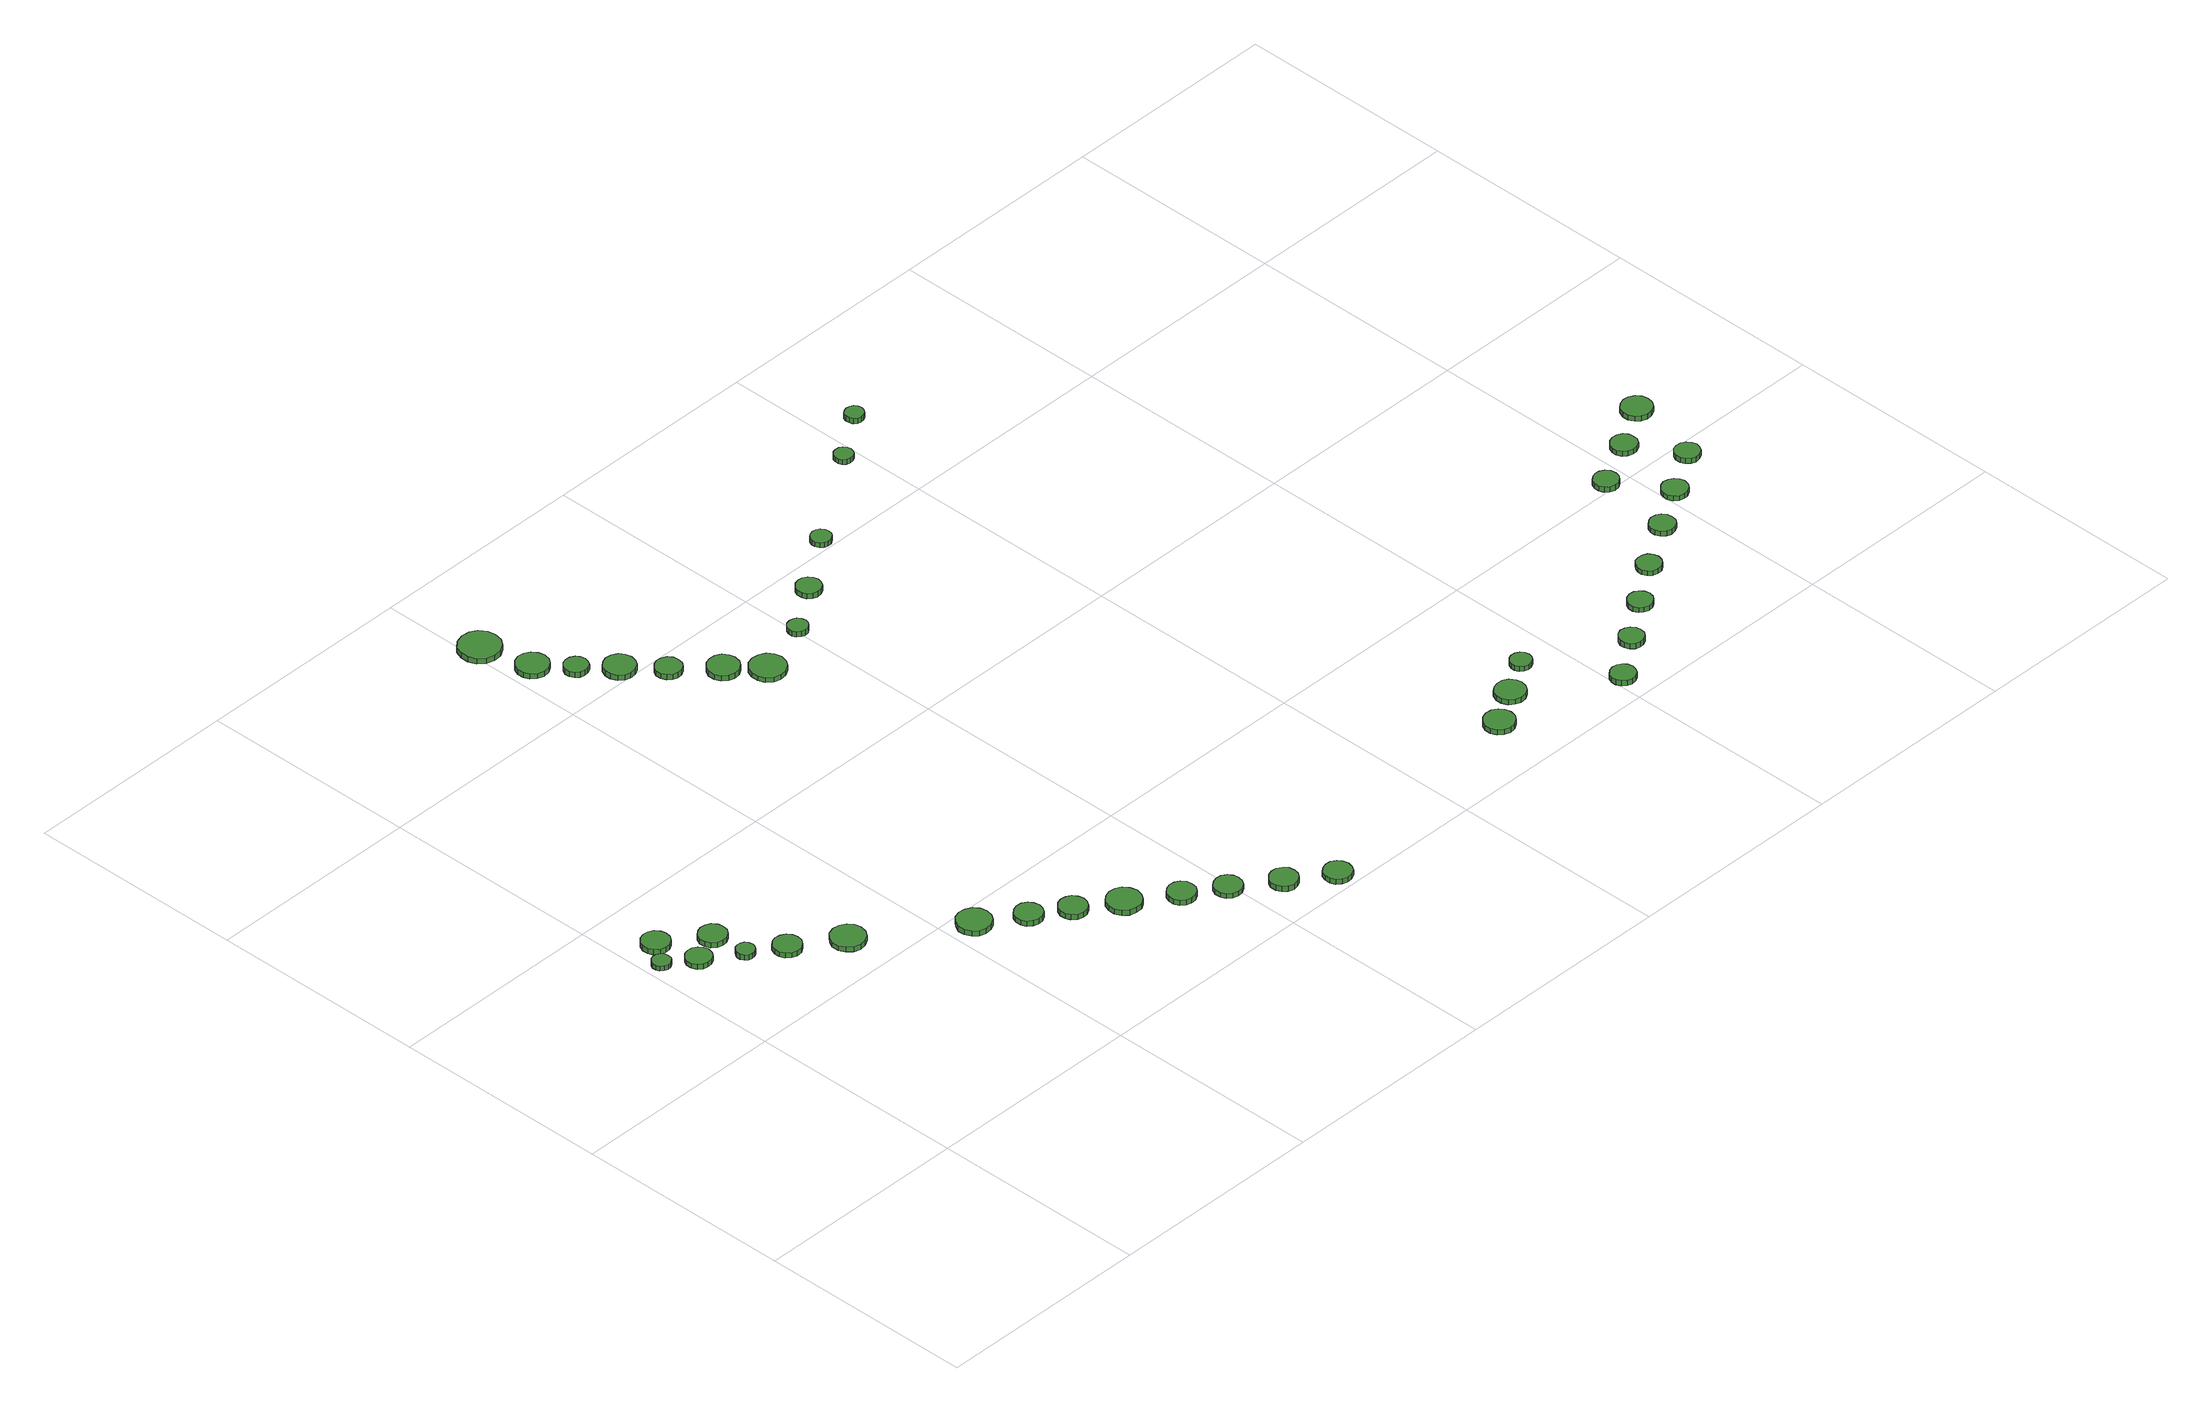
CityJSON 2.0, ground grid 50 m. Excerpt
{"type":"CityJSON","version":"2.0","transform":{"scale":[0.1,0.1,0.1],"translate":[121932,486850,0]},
"CityObjects":{
"tree1":{"type":"SolitaryVegetationObject","attributes":{"function":"something"},"geometry":[{"type":"MultiSurface","lod":"1","boundaries":[[[0,1,2,3,4,5,6,7,8,9,10,11,12,13,14]],[[15,16,17,18,19,20,21,22,23,24,25,26,27,28,29]],[[0,29,28,1]],[[1,28,27,2]],[[2,27,26,3]],[[3,26,25,4]],[[4,25,24,5]],[[5,24,23,6]],[[6,23,22,7]],[[7,22,21,8]],[[8,21,20,9]],[[9,20,19,10]],[[10,19,18,11]],[[11,18,17,12]],[[12,17,16,13]],[[13,16,15,14]],[[14,15,29,0]]]}]},
"tree2":{"type":"SolitaryVegetationObject","attributes":{"function":"something"},"geometry":[{"type":"MultiSurface","lod":"1","boundaries":[[[30,31,32,33,34,35,36,37,38,39,40,41,42,43,44]],[[45,46,47,48,49,50,51,52,53,54,55,56,57,58,59]],[[30,59,58,31]],[[31,58,57,32]],[[32,57,56,33]],[[33,56,55,34]],[[34,55,54,35]],[[35,54,53,36]],[[36,53,52,37]],[[37,52,51,38]],[[38,51,50,39]],[[39,50,49,40]],[[40,49,48,41]],[[41,48,47,42]],[[42,47,46,43]],[[43,46,45,44]],[[44,45,59,30]]]}]},
"tree3":{"type":"SolitaryVegetationObject","attributes":{"function":"something"},"geometry":[{"type":"MultiSurface","lod":"1","boundaries":[[[60,61,62,63,64,65,66,67,68,69,70,71,72,73,74]],[[75,76,77,78,79,80,81,82,83,84,85,86,87,88,89]],[[60,89,88,61]],[[61,88,87,62]],[[62,87,86,63]],[[63,86,85,64]],[[64,85,84,65]],[[65,84,83,66]],[[66,83,82,67]],[[67,82,81,68]],[[68,81,80,69]],[[69,80,79,70]],[[70,79,78,71]],[[71,78,77,72]],[[72,77,76,73]],[[73,76,75,74]],[[74,75,89,60]]]}]},
"tree4":{"type":"SolitaryVegetationObject","attributes":{"function":"something"},"geometry":[{"type":"MultiSurface","lod":"1","boundaries":[[[90,91,92,93,94,95,96,97,98,99,100,101,102,103,104]],[[105,106,107,108,109,110,111,112,113,114,115,116,117,118,119]],[[90,119,118,91]],[[91,118,117,92]],[[92,117,116,93]],[[93,116,115,94]],[[94,115,114,95]],[[95,114,113,96]],[[96,113,112,97]],[[97,112,111,98]],[[98,111,110,99]],[[99,110,109,100]],[[100,109,108,101]],[[101,108,107,102]],[[102,107,106,103]],[[103,106,105,104]],[[104,105,119,90]]]}]},
"tree5":{"type":"SolitaryVegetationObject","attributes":{"function":"something"},"geometry":[{"type":"MultiSurface","lod":"1","boundaries":[[[120,121,122,123,124,125,126,127,128,129,130,131,132,133,134]],[[135,136,137,138,139,140,141,142,143,144,145,146,147,148,149]],[[120,149,148,121]],[[121,148,147,122]],[[122,147,146,123]],[[123,146,145,124]],[[124,145,144,125]],[[125,144,143,126]],[[126,143,142,127]],[[127,142,141,128]],[[128,141,140,129]],[[129,140,139,130]],[[130,139,138,131]],[[131,138,137,132]],[[132,137,136,133]],[[133,136,135,134]],[[134,135,149,120]]]}]},
"tree6":{"type":"SolitaryVegetationObject","attributes":{"function":"something"},"geometry":[{"type":"MultiSurface","lod":"1","boundaries":[[[150,151,152,153,154,155,156,157,158,159,160,161,162,163,164]],[[165,166,167,168,169,170,171,172,173,174,175,176,177,178,179]],[[150,179,178,151]],[[151,178,177,152]],[[152,177,176,153]],[[153,176,175,154]],[[154,175,174,155]],[[155,174,173,156]],[[156,173,172,157]],[[157,172,171,158]],[[158,171,170,159]],[[159,170,169,160]],[[160,169,168,161]],[[161,168,167,162]],[[162,167,166,163]],[[163,166,165,164]],[[164,165,179,150]]]}]},
"tree7":{"type":"SolitaryVegetationObject","attributes":{"function":"something"},"geometry":[{"type":"MultiSurface","lod":"1","boundaries":[[[180,181,182,183,184,185,186,187,188,189,190,191,192,193,194]],[[195,196,197,198,199,200,201,202,203,204,205,206,207,208,209]],[[180,209,208,181]],[[181,208,207,182]],[[182,207,206,183]],[[183,206,205,184]],[[184,205,204,185]],[[185,204,203,186]],[[186,203,202,187]],[[187,202,201,188]],[[188,201,200,189]],[[189,200,199,190]],[[190,199,198,191]],[[191,198,197,192]],[[192,197,196,193]],[[193,196,195,194]],[[194,195,209,180]]]}]},
"tree8":{"type":"SolitaryVegetationObject","attributes":{"function":"something"},"geometry":[{"type":"MultiSurface","lod":"1","boundaries":[[[210,211,212,213,214,215,216,217,218,219,220,221,222,223,224]],[[225,226,227,228,229,230,231,232,233,234,235,236,237,238,239]],[[210,239,238,211]],[[211,238,237,212]],[[212,237,236,213]],[[213,236,235,214]],[[214,235,234,215]],[[215,234,233,216]],[[216,233,232,217]],[[217,232,231,218]],[[218,231,230,219]],[[219,230,229,220]],[[220,229,228,221]],[[221,228,227,222]],[[222,227,226,223]],[[223,226,225,224]],[[224,225,239,210]]]}]},
"tree9":{"type":"SolitaryVegetationObject","attributes":{"function":"something"},"geometry":[{"type":"MultiSurface","lod":"1","boundaries":[[[240,241,242,243,244,245,246,247,248,249,250,251,252,253,254]],[[255,256,257,258,259,260,261,262,263,264,265,266,267,268,269]],[[240,269,268,241]],[[241,268,267,242]],[[242,267,266,243]],[[243,266,265,244]],[[244,265,264,245]],[[245,264,263,246]],[[246,263,262,247]],[[247,262,261,248]],[[248,261,260,249]],[[249,260,259,250]],[[250,259,258,251]],[[251,258,257,252]],[[252,257,256,253]],[[253,256,255,254]],[[254,255,269,240]]]}]},
"tree10":{"type":"SolitaryVegetationObject","attributes":{"function":"something"},"geometry":[{"type":"MultiSurface","lod":"1","boundaries":[[[270,271,272,273,274,275,276,277,278,279,280,281,282,283,284]],[[285,286,287,288,289,290,291,292,293,294,295,296,297,298,299]],[[270,299,298,271]],[[271,298,297,272]],[[272,297,296,273]],[[273,296,295,274]],[[274,295,294,275]],[[275,294,293,276]],[[276,293,292,277]],[[277,292,291,278]],[[278,291,290,279]],[[279,290,289,280]],[[280,289,288,281]],[[281,288,287,282]],[[282,287,286,283]],[[283,286,285,284]],[[284,285,299,270]]]}]},
"tree11":{"type":"SolitaryVegetationObject","attributes":{"function":"something"},"geometry":[{"type":"MultiSurface","lod":"1","boundaries":[[[300,301,302,303,304,305,306,307,308,309,310,311,312,313,314]],[[315,316,317,318,319,320,321,322,323,324,325,326,327,328,329]],[[300,329,328,301]],[[301,328,327,302]],[[302,327,326,303]],[[303,326,325,304]],[[304,325,324,305]],[[305,324,323,306]],[[306,323,322,307]],[[307,322,321,308]],[[308,321,320,309]],[[309,320,319,310]],[[310,319,318,311]],[[311,318,317,312]],[[312,317,316,313]],[[313,316,315,314]],[[314,315,329,300]]]}]},
"tree12":{"type":"SolitaryVegetationObject","attributes":{"function":"something"},"geometry":[{"type":"MultiSurface","lod":"1","boundaries":[[[330,331,332,333,334,335,336,337,338,339,340,341,342,343,344]],[[345,346,347,348,349,350,351,352,353,354,355,356,357,358,359]],[[330,359,358,331]],[[331,358,357,332]],[[332,357,356,333]],[[333,356,355,334]],[[334,355,354,335]],[[335,354,353,336]],[[336,353,352,337]],[[337,352,351,338]],[[338,351,350,339]],[[339,350,349,340]],[[340,349,348,341]],[[341,348,347,342]],[[342,347,346,343]],[[343,346,345,344]],[[344,345,359,330]]]}]},
"tree13":{"type":"SolitaryVegetationObject","attributes":{"function":"something"},"geometry":[{"type":"MultiSurface","lod":"1","boundaries":[[[360,361,362,363,364,365,366,367,368,369,370,371,372,373,374]],[[375,376,377,378,379,380,381,382,383,384,385,386,387,388,389]],[[360,389,388,361]],[[361,388,387,362]],[[362,387,386,363]],[[363,386,385,364]],[[364,385,384,365]],[[365,384,383,366]],[[366,383,382,367]],[[367,382,381,368]],[[368,381,380,369]],[[369,380,379,370]],[[370,379,378,371]],[[371,378,377,372]],[[372,377,376,373]],[[373,376,375,374]],[[374,375,389,360]]]}]},
"tree14":{"type":"SolitaryVegetationObject","attributes":{"function":"something"},"geometry":[{"type":"MultiSurface","lod":"1","boundaries":[[[390,391,392,393,394,395,396,397,398,399,400,401,402,403,404]],[[405,406,407,408,409,410,411,412,413,414,415,416,417,418,419]],[[390,419,418,391]],[[391,418,417,392]],[[392,417,416,393]],[[393,416,415,394]],[[394,415,414,395]],[[395,414,413,396]],[[396,413,412,397]],[[397,412,411,398]],[[398,411,410,399]],[[399,410,409,400]],[[400,409,408,401]],[[401,408,407,402]],[[402,407,406,403]],[[403,406,405,404]],[[404,405,419,390]]]}]},
"tree15":{"type":"SolitaryVegetationObject","attributes":{"function":"something"},"geometry":[{"type":"MultiSurface","lod":"1","boundaries":[[[420,421,422,423,424,425,426,427,428,429,430,431,432,433,434]],[[435,436,437,438,439,440,441,442,443,444,445,446,447,448,449]],[[420,449,448,421]],[[421,448,447,422]],[[422,447,446,423]],[[423,446,445,424]],[[424,445,444,425]],[[425,444,443,426]],[[426,443,442,427]],[[427,442,441,428]],[[428,441,440,429]],[[429,440,439,430]],[[430,439,438,431]],[[431,438,437,432]],[[432,437,436,433]],[[433,436,435,434]],[[434,435,449,420]]]}]},
"tree16":{"type":"SolitaryVegetationObject","attributes":{"function":"something"},"geometry":[{"type":"MultiSurface","lod":"1","boundaries":[[[450,451,452,453,454,455,456,457,458,459,460,461,462,463,464]],[[465,466,467,468,469,470,471,472,473,474,475,476,477,478,479]],[[450,479,478,451]],[[451,478,477,452]],[[452,477,476,453]],[[453,476,475,454]],[[454,475,474,455]],[[455,474,473,456]],[[456,473,472,457]],[[457,472,471,458]],[[458,471,470,459]],[[459,470,469,460]],[[460,469,468,461]],[[461,468,467,462]],[[462,467,466,463]],[[463,466,465,464]],[[464,465,479,450]]]}]},
"tree17":{"type":"SolitaryVegetationObject","attributes":{"function":"something"},"geometry":[{"type":"MultiSurface","lod":"1","boundaries":[[[480,481,482,483,484,485,486,487,488,489,490,491,492,493,494]],[[495,496,497,498,499,500,501,502,503,504,505,506,507,508,509]],[[480,509,508,481]],[[481,508,507,482]],[[482,507,506,483]],[[483,506,505,484]],[[484,505,504,485]],[[485,504,503,486]],[[486,503,502,487]],[[487,502,501,488]],[[488,501,500,489]],[[489,500,499,490]],[[490,499,498,491]],[[491,498,497,492]],[[492,497,496,493]],[[493,496,495,494]],[[494,495,509,480]]]}]},
"tree18":{"type":"SolitaryVegetationObject","attributes":{"function":"something"},"geometry":[{"type":"MultiSurface","lod":"1","boundaries":[[[510,511,512,513,514,515,516,517,518,519,520,521,522,523,524]],[[525,526,527,528,529,530,531,532,533,534,535,536,537,538,539]],[[510,539,538,511]],[[511,538,537,512]],[[512,537,536,513]],[[513,536,535,514]],[[514,535,534,515]],[[515,534,533,516]],[[516,533,532,517]],[[517,532,531,518]],[[518,531,530,519]],[[519,530,529,520]],[[520,529,528,521]],[[521,528,527,522]],[[522,527,526,523]],[[523,526,525,524]],[[524,525,539,510]]]}]},
"tree19":{"type":"SolitaryVegetationObject","attributes":{"function":"something"},"geometry":[{"type":"MultiSurface","lod":"1","boundaries":[[[540,541,542,543,544,545,546,547,548,549,550,551,552,553,554]],[[555,556,557,558,559,560,561,562,563,564,565,566,567,568,569]],[[540,569,568,541]],[[541,568,567,542]],[[542,567,566,543]],[[543,566,565,544]],[[544,565,564,545]],[[545,564,563,546]],[[546,563,562,547]],[[547,562,561,548]],[[548,561,560,549]],[[549,560,559,550]],[[550,559,558,551]],[[551,558,557,552]],[[552,557,556,553]],[[553,556,555,554]],[[554,555,569,540]]]}]},
"tree20":{"type":"SolitaryVegetationObject","attributes":{"function":"something"},"geometry":[{"type":"MultiSurface","lod":"1","boundaries":[[[570,571,572,573,574,575,576,577,578,579,580,581,582,583,584]],[[585,586,587,588,589,590,591,592,593,594,595,596,597,598,599]],[[570,599,598,571]],[[571,598,597,572]],[[572,597,596,573]],[[573,596,595,574]],[[574,595,594,575]],[[575,594,593,576]],[[576,593,592,577]],[[577,592,591,578]],[[578,591,590,579]],[[579,590,589,580]],[[580,589,588,581]],[[581,588,587,582]],[[582,587,586,583]],[[583,586,585,584]],[[584,585,599,570]]]}]},
"tree21":{"type":"SolitaryVegetationObject","attributes":{"function":"something"},"geometry":[{"type":"MultiSurface","lod":"1","boundaries":[[[600,601,602,603,604,605,606,607,608,609,610,611,612,613,614]],[[615,616,617,618,619,620,621,622,623,624,625,626,627,628,629]],[[600,629,628,601]],[[601,628,627,602]],[[602,627,626,603]],[[603,626,625,604]],[[604,625,624,605]],[[605,624,623,606]],[[606,623,622,607]],[[607,622,621,608]],[[608,621,620,609]],[[609,620,619,610]],[[610,619,618,611]],[[611,618,617,612]],[[612,617,616,613]],[[613,616,615,614]],[[614,615,629,600]]]}]},
"tree22":{"type":"SolitaryVegetationObject","attributes":{"function":"something"},"geometry":[{"type":"MultiSurface","lod":"1","boundaries":[[[630,631,632,633,634,635,636,637,638,639,640,641,642,643,644]],[[645,646,647,648,649,650,651,652,653,654,655,656,657,658,659]],[[630,659,658,631]],[[631,658,657,632]],[[632,657,656,633]],[[633,656,655,634]],[[634,655,654,635]],[[635,654,653,636]],[[636,653,652,637]],[[637,652,651,638]],[[638,651,650,639]],[[639,650,649,640]],[[640,649,648,641]],[[641,648,647,642]],[[642,647,646,643]],[[643,646,645,644]],[[644,645,659,630]]]}]},
"tree23":{"type":"SolitaryVegetationObject","attributes":{"function":"something"},"geometry":[{"type":"MultiSurface","lod":"1","boundaries":[[[660,661,662,663,664,665,666,667,668,669,670,671,672,673,674]],[[675,676,677,678,679,680,681,682,683,684,685,686,687,688,689]],[[660,689,688,661]],[[661,688,687,662]],[[662,687,686,663]],[[663,686,685,664]],[[664,685,684,665]],[[665,684,683,666]],[[666,683,682,667]],[[667,682,681,668]],[[668,681,680,669]],[[669,680,679,670]],[[670,679,678,671]],[[671,678,677,672]],[[672,677,676,673]],[[673,676,675,674]],[[674,675,689,660]]]}]},
"tree24":{"type":"SolitaryVegetationObject","attributes":{"function":"something"},"geometry":[{"type":"MultiSurface","lod":"1","boundaries":[[[690,691,692,693,694,695,696,697,698,699,700,701,702,703,704]],[[705,706,707,708,709,710,711,712,713,714,715,716,717,718,719]],[[690,719,718,691]],[[691,718,717,692]],[[692,717,716,693]],[[693,716,715,694]],[[694,715,714,695]],[[695,714,713,696]],[[696,713,712,697]],[[697,712,711,698]],[[698,711,710,699]],[[699,710,709,700]],[[700,709,708,701]],[[701,708,707,702]],[[702,707,706,703]],[[703,706,705,704]],[[704,705,719,690]]]}]},
"tree25":{"type":"SolitaryVegetationObject","attributes":{"function":"something"},"geometry":[{"type":"MultiSurface","lod":"1","boundaries":[[[720,721,722,723,724,725,726,727,728,729,730,731,732,733,734]],[[735,736,737,738,739,740,741,742,743,744,745,746,747,748,749]],[[720,749,748,721]],[[721,748,747,722]],[[722,747,746,723]],[[723,746,745,724]],[[724,745,744,725]],[[725,744,743,726]],[[726,743,742,727]],[[727,742,741,728]],[[728,741,740,729]],[[729,740,739,730]],[[730,739,738,731]],[[731,738,737,732]],[[732,737,736,733]],[[733,736,735,734]],[[734,735,749,720]]]}]},
"tree26":{"type":"SolitaryVegetationObject","attributes":{"function":"something"},"geometry":[{"type":"MultiSurface","lod":"1","boundaries":[[[750,751,752,753,754,755,756,757,758,759,760,761,762,763,764]],[[765,766,767,768,769,770,771,772,773,774,775,776,777,778,779]],[[750,779,778,751]],[[751,778,777,752]],[[752,777,776,753]],[[753,776,775,754]],[[754,775,774,755]],[[755,774,773,756]],[[756,773,772,757]],[[757,772,771,758]],[[758,771,770,759]],[[759,770,769,760]],[[760,769,768,761]],[[761,768,767,762]],[[762,767,766,763]],[[763,766,765,764]],[[764,765,779,750]]]}]},
"tree27":{"type":"SolitaryVegetationObject","attributes":{"function":"something"},"geometry":[{"type":"MultiSurface","lod":"1","boundaries":[[[780,781,782,783,784,785,786,787,788,789,790,791,792,793,794]],[[795,796,797,798,799,800,801,802,803,804,805,806,807,808,809]],[[780,809,808,781]],[[781,808,807,782]],[[782,807,806,783]],[[783,806,805,784]],[[784,805,804,785]],[[785,804,803,786]],[[786,803,802,787]],[[787,802,801,788]],[[788,801,800,789]],[[789,800,799,790]],[[790,799,798,791]],[[791,798,797,792]],[[792,797,796,793]],[[793,796,795,794]],[[794,795,809,780]]]}]},
"tree28":{"type":"SolitaryVegetationObject","attributes":{"function":"something"},"geometry":[{"type":"MultiSurface","lod":"1","boundaries":[[[810,811,812,813,814,815,816,817,818,819,820,821,822,823,824]],[[825,826,827,828,829,830,831,832,833,834,835,836,837,838,839]],[[810,839,838,811]],[[811,838,837,812]],[[812,837,836,813]],[[813,836,835,814]],[[814,835,834,815]],[[815,834,833,816]],[[816,833,832,817]],[[817,832,831,818]],[[818,831,830,819]],[[819,830,829,820]],[[820,829,828,821]],[[821,828,827,822]],[[822,827,826,823]],[[823,826,825,824]],[[824,825,839,810]]]}]},
"tree29":{"type":"SolitaryVegetationObject","attributes":{"function":"something"},"geometry":[{"type":"MultiSurface","lod":"1","boundaries":[[[840,841,842,843,844,845,846,847,848,849,850,851,852,853,854]],[[855,856,857,858,859,860,861,862,863,864,865,866,867,868,869]],[[840,869,868,841]],[[841,868,867,842]],[[842,867,866,843]],[[843,866,865,844]],[[844,865,864,845]],[[845,864,863,846]],[[846,863,862,847]],[[847,862,861,848]],[[848,861,860,849]],[[849,860,859,850]],[[850,859,858,851]],[[851,858,857,852]],[[852,857,856,853]],[[853,856,855,854]],[[854,855,869,840]]]}]},
"tree30":{"type":"SolitaryVegetationObject","attributes":{"function":"something"},"geometry":[{"type":"MultiSurface","lod":"1","boundaries":[[[870,871,872,873,874,875,876,877,878,879,880,881,882,883,884]],[[885,886,887,888,889,890,891,892,893,894,895,896,897,898,899]],[[870,899,898,871]],[[871,898,897,872]],[[872,897,896,873]],[[873,896,895,874]],[[874,895,894,875]],[[875,894,893,876]],[[876,893,892,877]],[[877,892,891,878]],[[878,891,890,879]],[[879,890,889,880]],[[880,889,888,881]],[[881,888,887,882]],[[882,887,886,883]],[[883,886,885,884]],[[884,885,899,870]]]}]},
"tree31":{"type":"SolitaryVegetationObject","attributes":{"function":"something"},"geometry":[{"type":"MultiSurface","lod":"1","boundaries":[[[900,901,902,903,904,905,906,907,908,909,910,911,912,913,914]],[[915,916,917,918,919,920,921,922,923,924,925,926,927,928,929]],[[900,929,928,901]],[[901,928,927,902]],[[902,927,926,903]],[[903,926,925,904]],[[904,925,924,905]],[[905,924,923,906]],[[906,923,922,907]],[[907,922,921,908]],[[908,921,920,909]],[[909,920,919,910]],[[910,919,918,911]],[[911,918,917,912]],[[912,917,916,913]],[[913,916,915,914]],[[914,915,929,900]]]}]},
"tree32":{"type":"SolitaryVegetationObject","attributes":{"function":"something"},"geometry":[{"type":"MultiSurface","lod":"1","boundaries":[[[930,931,932,933,934,935,936,937,938,939,940,941,942,943,944]],[[945,946,947,948,949,950,951,952,953,954,955,956,957,958,959]],[[930,959,958,931]],[[931,958,957,932]],[[932,957,956,933]],[[933,956,955,934]],[[934,955,954,935]],[[935,954,953,936]],[[936,953,952,937]],[[937,952,951,938]],[[938,951,950,939]],[[939,950,949,940]],[[940,949,948,941]],[[941,948,947,942]],[[942,947,946,943]],[[943,946,945,944]],[[944,945,959,930]]]}]},
"tree33":{"type":"SolitaryVegetationObject","attributes":{"function":"something"},"geometry":[{"type":"MultiSurface","lod":"1","boundaries":[[[960,961,962,963,964,965,966,967,968,969,970,971,972,973,974]],[[975,976,977,978,979,980,981,982,983,984,985,986,987,988,989]],[[960,989,988,961]],[[961,988,987,962]],[[962,987,986,963]],[[963,986,985,964]],[[964,985,984,965]],[[965,984,983,966]],[[966,983,982,967]],[[967,982,981,968]],[[968,981,980,969]],[[969,980,979,970]],[[970,979,978,971]],[[971,978,977,972]],[[972,977,976,973]],[[973,976,975,974]],[[974,975,989,960]]]}]},
"tree34":{"type":"SolitaryVegetationObject","attributes":{"function":"something"},"geometry":[{"type":"MultiSurface","lod":"1","boundaries":[[[990,991,992,993,994,995,996,997,998,999,1000,1001,1002,1003,1004]],[[1005,1006,1007,1008,1009,1010,1011,1012,1013,1014,1015,1016,1017,1018,1019]],[[990,1019,1018,991]],[[991,1018,1017,992]],[[992,1017,1016,993]],[[993,1016,1015,994]],[[994,1015,1014,995]],[[995,1014,1013,996]],[[996,1013,1012,997]],[[997,1012,1011,998]],[[998,1011,1010,999]],[[999,1010,1009,1000]],[[1000,1009,1008,1001]],[[1001,1008,1007,1002]],[[1002,1007,1006,1003]],[[1003,1006,1005,1004]],[[1004,1005,1019,990]]]}]},
"tree35":{"type":"SolitaryVegetationObject","attributes":{"function":"something"},"geometry":[{"type":"MultiSurface","lod":"1","boundaries":[[[1020,1021,1022,1023,1024,1025,1026,1027,1028,1029,1030,1031,1032,1033,1034]],[[1035,1036,1037,1038,1039,1040,1041,1042,1043,1044,1045,1046,1047,1048,1049]],[[1020,1049,1048,1021]],[[1021,1048,1047,1022]],[[1022,1047,1046,1023]],[[1023,1046,1045,1024]],[[1024,1045,1044,1025]],[[1025,1044,1043,1026]],[[1026,1043,1042,1027]],[[1027,1042,1041,1028]],[[1028,1041,1040,1029]],[[1029,1040,1039,1030]],[[1030,1039,1038,1031]],[[1031,1038,1037,1032]],[[1032,1037,1036,1033]],[[1033,1036,1035,1034]],[[1034,1035,1049,1020]]]}]},
"tree36":{"type":"SolitaryVegetationObject","attributes":{"function":"something"},"geometry":[{"type":"MultiSurface","lod":"1","boundaries":[[[1050,1051,1052,1053,1054,1055,1056,1057,1058,1059,1060,1061,1062,1063,1064]],[[1065,1066,1067,1068,1069,1070,1071,1072,1073,1074,1075,1076,1077,1078,1079]],[[1050,1079,1078,1051]],[[1051,1078,1077,1052]],[[1052,1077,1076,1053]],[[1053,1076,1075,1054]],[[1054,1075,1074,1055]],[[1055,1074,1073,1056]],[[1056,1073,1072,1057]],[[1057,1072,1071,1058]],[[1058,1071,1070,1059]],[[1059,1070,1069,1060]],[[1060,1069,1068,1061]],[[1061,1068,1067,1062]],[[1062,1067,1066,1063]],[[1063,1066,1065,1064]],[[1064,1065,1079,1050]]]}]},
"tree37":{"type":"SolitaryVegetationObject","attributes":{"function":"something"},"geometry":[{"type":"MultiSurface","lod":"1","boundaries":[[[1080,1081,1082,1083,1084,1085,1086,1087,1088,1089,1090,1091,1092,1093,1094]],[[1095,1096,1097,1098,1099,1100,1101,1102,1103,1104,1105,1106,1107,1108,1109]],[[1080,1109,1108,1081]],[[1081,1108,1107,1082]],[[1082,1107,1106,1083]],[[1083,1106,1105,1084]],[[1084,1105,1104,1085]],[[1085,1104,1103,1086]],[[1086,1103,1102,1087]],[[1087,1102,1101,1088]],[[1088,1101,1100,1089]],[[1089,1100,1099,1090]],[[1090,1099,1098,1091]],[[1091,1098,1097,1092]],[[1092,1097,1096,1093]],[[1093,1096,1095,1094]],[[1094,1095,1109,1080]]]}]},
"tree38":{"type":"SolitaryVegetationObject","attributes":{"function":"something"},"geometry":[{"type":"MultiSurface","lod":"1","boundaries":[[[1110,1111,1112,1113,1114,1115,1116,1117,1118,1119,1120,1121,1122,1123,1124]],[[1125,1126,1127,1128,1129,1130,1131,1132,1133,1134,1135,1136,1137,1138,1139]],[[1110,1139,1138,1111]],[[1111,1138,1137,1112]],[[1112,1137,1136,1113]],[[1113,1136,1135,1114]],[[1114,1135,1134,1115]],[[1115,1134,1133,1116]],[[1116,1133,1132,1117]],[[1117,1132,1131,1118]],[[1118,1131,1130,1119]],[[1119,1130,1129,1120]],[[1120,1129,1128,1121]],[[1121,1128,1127,1122]],[[1122,1127,1126,1123]],[[1123,1126,1125,1124]],[[1124,1125,1139,1110]]]}]},
"tree39":{"type":"SolitaryVegetationObject","attributes":{"function":"something"},"geometry":[{"type":"MultiSurface","lod":"1","boundaries":[[[1140,1141,1142,1143,1144,1145,1146,1147,1148,1149,1150,1151,1152,1153,1154]],[[1155,1156,1157,1158,1159,1160,1161,1162,1163,1164,1165,1166,1167,1168,1169]],[[1140,1169,1168,1141]],[[1141,1168,1167,1142]],[[1142,1167,1166,1143]],[[1143,1166,1165,1144]],[[1144,1165,1164,1145]],[[1145,1164,1163,1146]],[[1146,1163,1162,1147]],[[1147,1162,1161,1148]],[[1148,1161,1160,1149]],[[1149,1160,1159,1150]],[[1150,1159,1158,1151]],[[1151,1158,1157,1152]],[[1152,1157,1156,1153]],[[1153,1156,1155,1154]],[[1154,1155,1169,1140]]]}]},
"tree40":{"type":"SolitaryVegetationObject","attributes":{"function":"something"},"geometry":[{"type":"MultiSurface","lod":"1","boundaries":[[[1170,1171,1172,1173,1174,1175,1176,1177,1178,1179,1180,1181,1182,1183,1184]],[[1185,1186,1187,1188,1189,1190,1191,1192,1193,1194,1195,1196,1197,1198,1199]],[[1170,1199,1198,1171]],[[1171,1198,1197,1172]],[[1172,1197,1196,1173]],[[1173,1196,1195,1174]],[[1174,1195,1194,1175]],[[1175,1194,1193,1176]],[[1176,1193,1192,1177]],[[1177,1192,1191,1178]],[[1178,1191,1190,1179]],[[1179,1190,1189,1180]],[[1180,1189,1188,1181]],[[1181,1188,1187,1182]],[[1182,1187,1186,1183]],[[1183,1186,1185,1184]],[[1184,1185,1199,1170]]]}]}
},
"vertices":[
[49,811,23],[48,819,23],[43,826,23],[35,830,23],[27,831,23],[19,829,23],[12,823,23],[9,815,23],[9,807,23],[12,799,23],[19,793,23],[27,790,23],[35,791,23],[43,796,23],[48,802,23],[48,802,11],[43,796,11],[35,791,11],[27,790,11],[19,793,11],[12,799,11],[9,807,11],[9,815,11],[12,823,11],[19,829,11],[27,831,11],[35,830,11],[43,826,11],[48,819,11],[49,811,11],
[120,767,22],[117,779,22],[110,788,22],[100,794,22],[88,795,22],[77,792,22],[68,784,22],[63,773,22],[63,761,22],[68,750,22],[77,742,22],[88,739,22],[100,740,22],[110,746,22],[117,755,22],[117,755,10],[110,746,10],[100,740,10],[88,739,10],[77,742,10],[68,750,10],[63,761,10],[63,773,10],[68,784,10],[77,792,10],[88,795,10],[100,794,10],[110,788,10],[117,779,10],[120,767,10],
[98,863,23],[96,875,23],[88,886,23],[77,892,23],[64,894,23],[52,890,23],[42,881,23],[37,869,23],[37,856,23],[42,845,23],[52,836,23],[64,832,23],[77,833,23],[88,840,23],[96,850,23],[96,850,10],[88,840,10],[77,833,10],[64,832,10],[52,836,10],[42,845,10],[37,856,10],[37,869,10],[42,881,10],[52,890,10],[64,894,10],[77,892,10],[88,886,10],[96,875,10],[98,863,10],
[192,715,22],[190,724,22],[185,731,22],[178,735,22],[169,736,22],[161,733,22],[155,727,22],[151,720,22],[151,711,22],[155,703,22],[161,697,22],[169,695,22],[178,696,22],[185,700,22],[190,707,22],[190,707,9],[185,700,9],[178,696,9],[169,695,9],[161,697,9],[155,703,9],[151,711,9],[151,720,9],[155,727,9],[161,733,9],[169,736,9],[178,735,9],[185,731,9],[190,724,9],[192,715,9],
[193,797,22],[191,809,22],[183,820,22],[172,826,22],[159,827,22],[147,823,22],[137,815,22],[132,803,22],[132,790,22],[137,778,22],[147,770,22],[159,766,22],[172,767,22],[183,774,22],[191,784,22],[191,784,9],[183,774,9],[172,767,9],[159,766,9],[147,770,9],[137,778,9],[132,790,9],[132,803,9],[137,815,9],[147,823,9],[159,827,9],[172,826,9],[183,820,9],[191,809,9],[193,797,9],
[271,666,22],[269,678,22],[261,689,22],[250,695,22],[237,697,22],[225,693,22],[215,684,22],[210,672,22],[210,659,22],[215,648,22],[225,639,22],[237,635,22],[250,636,22],[261,643,22],[269,653,22],[269,653,10],[261,643,10],[250,636,10],[237,635,10],[225,639,10],[215,648,10],[210,659,10],[210,672,10],[215,684,10],[225,693,10],[237,697,10],[250,695,10],[261,689,10],[269,678,10],[271,666,10],
[379,595,23],[376,611,23],[367,623,23],[353,631,23],[337,633,23],[322,628,23],[311,617,23],[304,603,23],[304,587,23],[311,573,23],[322,562,23],[337,557,23],[353,559,23],[367,567,23],[376,580,23],[376,580,11],[367,567,11],[353,559,11],[337,557,11],[322,562,11],[311,573,11],[304,587,11],[304,603,11],[311,617,11],[322,628,11],[337,633,11],[353,631,11],[367,623,11],[376,611,11],[379,595,11],
[590,450,22],[587,466,22],[578,478,22],[564,486,22],[548,488,22],[533,483,22],[522,472,22],[515,458,22],[515,442,22],[522,428,22],[533,417,22],[548,412,22],[564,414,22],[578,422,22],[587,435,22],[587,435,9],[578,422,9],[564,414,9],[548,412,9],[533,417,9],[522,428,9],[515,442,9],[515,458,9],[522,472,9],[533,483,9],[548,488,9],[564,486,9],[578,478,9],[587,466,9],[590,450,9],
[676,388,22],[673,401,22],[666,411,22],[655,418,22],[642,419,22],[630,415,22],[620,407,22],[615,395,22],[615,382,22],[620,370,22],[630,362,22],[642,358,22],[655,359,22],[666,365,22],[673,376,22],[673,376,9],[666,365,9],[655,359,9],[642,358,9],[630,362,9],[620,370,9],[615,382,9],[615,395,9],[620,407,9],[630,415,9],[642,419,9],[655,418,9],[666,411,9],[673,401,9],[676,388,9],
[752,339,22],[749,351,22],[742,362,22],[731,368,22],[718,370,22],[706,366,22],[696,357,22],[691,345,22],[691,332,22],[696,321,22],[706,312,22],[718,308,22],[731,309,22],[742,316,22],[749,326,22],[749,326,9],[742,316,9],[731,309,9],[718,308,9],[706,312,9],[696,321,9],[691,332,9],[691,345,9],[696,357,9],[706,366,9],[718,370,9],[731,368,9],[742,362,9],[749,351,9],[752,339,9],
[844,279,22],[840,295,22],[831,308,22],[818,315,22],[802,317,22],[787,312,22],[775,302,22],[769,287,22],[769,271,22],[775,257,22],[787,246,22],[802,242,22],[818,243,22],[831,251,22],[840,264,22],[840,264,9],[831,251,9],[818,243,9],[802,242,9],[787,246,9],[775,257,9],[769,271,9],[769,287,9],[775,302,9],[787,312,9],[802,317,9],[818,315,9],[831,308,9],[840,295,9],[844,279,9],
[934,214,22],[932,227,22],[924,237,22],[913,244,22],[900,245,22],[888,241,22],[878,232,22],[873,221,22],[873,208,22],[878,196,22],[888,187,22],[900,183,22],[913,185,22],[924,191,22],[932,202,22],[932,202,9],[924,191,9],[913,185,9],[900,183,9],[888,187,9],[878,196,9],[873,208,9],[873,221,9],[878,232,9],[888,241,9],[900,245,9],[913,244,9],[924,237,9],[932,227,9],[934,214,9],
[1013,161,22],[1010,174,22],[1003,184,22],[992,191,22],[979,192,22],[967,188,22],[957,180,22],[952,168,22],[952,155,22],[957,143,22],[967,134,22],[979,131,22],[992,132,22],[1003,138,22],[1010,149,22],[1010,149,10],[1003,138,10],[992,132,10],[979,131,10],[967,134,10],[957,143,10],[952,155,10],[952,168,10],[957,180,10],[967,188,10],[979,192,10],[992,191,10],[1003,184,10],[1010,174,10],[1013,161,10],
[590,1662,14],[587,1676,14],[578,1689,14],[565,1696,14],[550,1698,14],[536,1693,14],[525,1683,14],[519,1669,14],[519,1654,14],[525,1641,14],[536,1631,14],[550,1626,14],[565,1628,14],[578,1635,14],[587,1647,14],[587,1647,2],[578,1635,2],[565,1628,2],[550,1626,2],[536,1631,2],[525,1641,2],[519,1654,2],[519,1669,2],[525,1683,2],[536,1693,2],[550,1698,2],[565,1696,2],[578,1689,2],[587,1676,2],[590,1662,2],
[570,1778,15],[566,1796,15],[555,1812,15],[539,1821,15],[520,1823,15],[501,1817,15],[487,1805,15],[480,1787,15],[480,1768,15],[487,1751,15],[501,1738,15],[520,1732,15],[539,1734,15],[555,1744,15],[566,1759,15],[566,1759,2],[555,1744,2],[539,1734,2],[520,1732,2],[501,1738,2],[487,1751,2],[480,1768,2],[480,1787,2],[487,1805,2],[501,1817,2],[520,1823,2],[539,1821,2],[555,1812,2],[566,1796,2],[570,1778,2],
[637,1596,14],[635,1607,14],[629,1615,14],[619,1621,14],[608,1622,14],[598,1619,14],[590,1611,14],[585,1601,14],[585,1590,14],[590,1580,14],[598,1573,14],[608,1570,14],[619,1571,14],[629,1576,14],[635,1585,14],[635,1585,1],[629,1576,1],[619,1571,1],[608,1570,1],[598,1573,1],[590,1580,1],[585,1590,1],[585,1601,1],[590,1611,1],[598,1619,1],[608,1622,1],[619,1621,1],[629,1615,1],[635,1607,1],[637,1596,1],
[1105,96,23],[1103,109,23],[1095,119,23],[1084,126,23],[1071,127,23],[1059,123,23],[1049,114,23],[1044,103,23],[1044,90,23],[1049,78,23],[1059,69,23],[1071,65,23],[1084,67,23],[1095,73,23],[1103,84,23],[1103,84,10],[1095,73,10],[1084,67,10],[1071,65,10],[1059,69,10],[1049,78,10],[1044,90,10],[1044,103,10],[1049,114,10],[1059,123,10],[1071,127,10],[1084,126,10],[1095,119,10],[1103,109,10],[1105,96,10],
[704,1532,15],[701,1546,15],[693,1558,15],[680,1565,15],[665,1567,15],[652,1562,15],[641,1553,15],[635,1539,15],[635,1525,15],[641,1511,15],[652,1502,15],[665,1497,15],[680,1499,15],[693,1506,15],[701,1518,15],[701,1518,2],[693,1506,2],[680,1499,2],[665,1497,2],[652,1502,2],[641,1511,2],[635,1525,2],[635,1539,2],[641,1553,2],[652,1562,2],[665,1567,2],[680,1565,2],[693,1558,2],[701,1546,2],[704,1532,2],
[760,1457,17],[758,1469,17],[751,1479,17],[740,1485,17],[728,1486,17],[717,1482,17],[708,1474,17],[703,1463,17],[703,1451,17],[708,1440,17],[717,1432,17],[728,1428,17],[740,1429,17],[751,1435,17],[758,1445,17],[758,1445,4],[751,1435,4],[740,1429,4],[728,1428,4],[717,1432,4],[708,1440,4],[703,1451,4],[703,1463,4],[708,1474,4],[717,1482,4],[728,1486,4],[740,1485,4],[751,1479,4],[758,1469,4],[760,1457,4],
[1196,34,22],[1193,47,22],[1186,57,22],[1175,64,22],[1162,65,22],[1150,61,22],[1140,53,22],[1135,41,22],[1135,28,22],[1140,16,22],[1150,8,22],[1162,4,22],[1175,5,22],[1186,11,22],[1193,22,22],[1193,22,10],[1186,11,10],[1175,5,10],[1162,4,10],[1150,8,10],[1140,16,10],[1135,28,10],[1135,41,10],[1140,53,10],[1150,61,10],[1162,65,10],[1175,64,10],[1186,57,10],[1193,47,10],[1196,34,10],
[841,1378,19],[838,1392,19],[830,1404,19],[817,1411,19],[803,1412,19],[789,1408,19],[778,1398,19],[772,1385,19],[772,1370,19],[778,1357,19],[789,1347,19],[803,1343,19],[817,1344,19],[830,1352,19],[838,1363,19],[838,1363,6],[830,1352,6],[817,1344,6],[803,1343,6],[789,1347,6],[778,1357,6],[772,1370,6],[772,1385,6],[778,1398,6],[789,1408,6],[803,1412,6],[817,1411,6],[830,1404,6],[838,1392,6],[841,1378,6],
[905,1311,20],[901,1328,20],[892,1341,20],[877,1349,20],[861,1351,20],[845,1346,20],[833,1335,20],[827,1320,20],[827,1303,20],[833,1288,20],[845,1277,20],[861,1272,20],[877,1274,20],[892,1282,20],[901,1295,20],[901,1295,8],[892,1282,8],[877,1274,8],[861,1272,8],[845,1277,8],[833,1288,8],[827,1303,8],[827,1320,8],[833,1335,8],[845,1346,8],[861,1351,8],[877,1349,8],[892,1341,8],[901,1328,8],[905,1311,8],
[1021,1356,22],[1019,1365,22],[1014,1373,22],[1006,1377,22],[997,1378,22],[988,1376,22],[981,1369,22],[977,1361,22],[977,1352,22],[981,1343,22],[988,1337,22],[997,1334,22],[1006,1335,22],[1014,1340,22],[1019,1347,22],[1019,1347,9],[1014,1340,9],[1006,1335,9],[997,1334,9],[988,1337,9],[981,1343,9],[977,1352,9],[977,1361,9],[981,1369,9],[988,1376,9],[997,1378,9],[1006,1377,9],[1014,1373,9],[1019,1365,9],[1021,1356,9],
[1136,1430,20],[1133,1441,20],[1127,1450,20],[1117,1456,20],[1106,1457,20],[1095,1454,20],[1086,1446,20],[1082,1436,20],[1082,1424,20],[1086,1414,20],[1095,1406,20],[1106,1403,20],[1117,1404,20],[1127,1410,20],[1133,1419,20],[1133,1419,7],[1127,1410,7],[1117,1404,7],[1106,1403,7],[1095,1406,7],[1086,1414,7],[1082,1424,7],[1082,1436,7],[1086,1446,7],[1095,1454,7],[1106,1457,7],[1117,1456,7],[1127,1450,7],[1133,1441,7],[1136,1430,7],
[1263,1522,20],[1261,1531,20],[1256,1538,20],[1247,1543,20],[1238,1544,20],[1229,1541,20],[1222,1535,20],[1218,1526,20],[1218,1517,20],[1222,1508,20],[1229,1502,20],[1238,1499,20],[1247,1500,20],[1256,1505,20],[1261,1512,20],[1261,1512,8],[1256,1505,8],[1247,1500,8],[1238,1499,8],[1229,1502,8],[1222,1508,8],[1218,1517,8],[1218,1526,8],[1222,1535,8],[1229,1541,8],[1238,1544,8],[1247,1543,8],[1256,1538,8],[1261,1531,8],[1263,1522,8],
[1771,134,23],[1768,148,23],[1760,159,23],[1748,166,23],[1734,168,23],[1720,163,23],[1710,154,23],[1704,141,23],[1704,127,23],[1710,114,23],[1720,105,23],[1734,100,23],[1748,102,23],[1760,109,23],[1768,120,23],[1768,120,10],[1760,109,10],[1748,102,10],[1734,100,10],[1720,105,10],[1710,114,10],[1704,127,10],[1704,141,10],[1710,154,10],[1720,163,10],[1734,168,10],[1748,166,10],[1760,159,10],[1768,148,10],[1771,134,10],
[1857,186,21],[1854,199,21],[1846,211,21],[1834,218,21],[1820,219,21],[1807,215,21],[1796,206,21],[1790,193,21],[1790,179,21],[1796,166,21],[1807,157,21],[1820,152,21],[1834,154,21],[1846,161,21],[1854,172,21],[1854,172,9],[1846,161,9],[1834,154,9],[1820,152,9],[1807,157,9],[1796,166,9],[1790,179,9],[1790,193,9],[1796,206,9],[1807,215,9],[1820,219,9],[1834,218,9],[1846,211,9],[1854,199,9],[1857,186,9],
[1487,1674,18],[1485,1682,18],[1480,1689,18],[1473,1693,18],[1464,1694,18],[1456,1692,18],[1449,1686,18],[1446,1678,18],[1446,1669,18],[1449,1661,18],[1456,1655,18],[1464,1653,18],[1473,1654,18],[1480,1658,18],[1485,1665,18],[1485,1665,6],[1480,1658,6],[1473,1654,6],[1464,1653,6],[1456,1655,6],[1449,1661,6],[1446,1669,6],[1446,1678,6],[1449,1686,6],[1456,1692,6],[1464,1694,6],[1473,1693,6],[1480,1689,6],[1485,1682,6],[1487,1674,6],
[1932,237,21],[1930,247,21],[1924,255,21],[1915,260,21],[1906,261,21],[1897,258,21],[1889,251,21],[1885,242,21],[1885,233,21],[1889,224,21],[1897,217,21],[1906,214,21],[1915,215,21],[1924,220,21],[1930,228,21],[1930,228,9],[1924,220,9],[1915,215,9],[1906,214,9],[1897,217,9],[1889,224,9],[1885,233,9],[1885,242,9],[1889,251,9],[1897,258,9],[1906,261,9],[1915,260,9],[1924,255,9],[1930,247,9],[1932,237,9],
[2043,59,24],[2041,70,24],[2034,79,24],[2024,85,24],[2012,86,24],[2002,83,24],[1993,75,24],[1988,64,24],[1988,53,24],[1993,43,24],[2002,35,24],[2012,31,24],[2024,33,24],[2034,38,24],[2041,48,24],[2041,48,11],[2034,38,11],[2024,33,11],[2012,31,11],[2002,35,11],[1993,43,11],[1988,53,11],[1988,64,11],[1993,75,11],[2002,83,11],[2012,86,11],[2024,85,11],[2034,79,11],[2041,70,11],[2043,59,11],
[1597,1748,19],[1595,1757,19],[1590,1764,19],[1583,1768,19],[1574,1769,19],[1566,1767,19],[1559,1761,19],[1556,1753,19],[1556,1744,19],[1559,1736,19],[1566,1730,19],[1574,1728,19],[1583,1729,19],[1590,1733,19],[1595,1740,19],[1595,1740,6],[1590,1733,6],[1583,1729,6],[1574,1728,6],[1566,1730,6],[1559,1736,6],[1556,1744,6],[1556,1753,6],[1559,1761,6],[1566,1767,6],[1574,1769,6],[1583,1768,6],[1590,1764,6],[1595,1757,6],[1597,1748,6],
[2141,129,23],[2139,140,23],[2132,150,23],[2122,155,23],[2111,157,23],[2100,153,23],[2092,145,23],[2087,135,23],[2087,124,23],[2092,113,23],[2100,105,23],[2111,102,23],[2122,103,23],[2132,109,23],[2139,118,23],[2139,118,10],[2132,109,10],[2122,103,10],[2111,102,10],[2100,105,10],[2092,113,10],[2087,124,10],[2087,135,10],[2092,145,10],[2100,153,10],[2111,157,10],[2122,155,10],[2132,150,10],[2139,140,10],[2141,129,10],
[2239,198,22],[2236,209,22],[2229,218,22],[2220,224,22],[2208,225,22],[2197,221,22],[2189,214,22],[2184,203,22],[2184,192,22],[2189,181,22],[2197,174,22],[2208,170,22],[2220,171,22],[2229,177,22],[2236,186,22],[2236,186,10],[2229,177,10],[2220,171,10],[2208,170,10],[2197,174,10],[2189,181,10],[2184,192,10],[2184,203,10],[2189,214,10],[2197,221,10],[2208,225,10],[2220,224,10],[2229,218,10],[2236,209,10],[2239,198,10],
[2338,267,21],[2335,278,21],[2329,288,21],[2319,293,21],[2307,294,21],[2296,291,21],[2288,283,21],[2283,273,21],[2283,261,21],[2288,251,21],[2296,243,21],[2307,240,21],[2319,241,21],[2329,247,21],[2335,256,21],[2335,256,9],[2329,247,9],[2319,241,9],[2307,240,9],[2296,243,9],[2288,251,9],[2283,261,9],[2283,273,9],[2288,283,9],[2296,291,9],[2307,294,9],[2319,293,9],[2329,288,9],[2335,278,9],[2338,267,9],
[2451,338,19],[2449,349,19],[2442,359,19],[2432,364,19],[2420,366,19],[2409,362,19],[2400,354,19],[2395,343,19],[2395,332,19],[2400,321,19],[2409,313,19],[2420,309,19],[2432,311,19],[2442,316,19],[2449,326,19],[2449,326,7],[2442,316,7],[2432,311,7],[2420,309,7],[2409,313,7],[2400,321,7],[2395,332,7],[2395,343,7],[2400,354,7],[2409,362,7],[2420,366,7],[2432,364,7],[2442,359,7],[2449,349,7],[2451,338,7],
[2476,516,19],[2474,528,19],[2467,537,19],[2457,543,19],[2446,544,19],[2435,540,19],[2427,533,19],[2422,522,19],[2422,511,19],[2427,500,19],[2435,493,19],[2446,489,19],[2457,490,19],[2467,496,19],[2474,505,19],[2474,505,6],[2467,496,6],[2457,490,6],[2446,489,6],[2435,493,6],[2427,500,6],[2422,511,6],[2422,522,6],[2427,533,6],[2435,540,6],[2446,544,6],[2457,543,6],[2467,537,6],[2474,528,6],[2476,516,6],
[2552,398,19],[2549,410,19],[2542,419,19],[2532,425,19],[2520,427,19],[2509,423,19],[2500,415,19],[2495,404,19],[2495,392,19],[2500,381,19],[2509,373,19],[2520,370,19],[2532,371,19],[2542,377,19],[2549,386,19],[2549,386,7],[2542,377,7],[2532,371,7],[2520,370,7],[2509,373,7],[2500,381,7],[2495,392,7],[2495,404,7],[2500,415,7],[2509,423,7],[2520,427,7],[2532,425,7],[2542,419,7],[2549,410,7],[2552,398,7],
[2586,570,19],[2584,582,19],[2577,592,19],[2566,598,19],[2554,599,19],[2543,595,19],[2534,587,19],[2529,576,19],[2529,564,19],[2534,553,19],[2543,546,19],[2554,542,19],[2566,543,19],[2577,549,19],[2584,559,19],[2584,559,7],[2577,549,7],[2566,543,7],[2554,542,7],[2543,546,7],[2534,553,7],[2529,564,7],[2529,576,7],[2534,587,7],[2543,595,7],[2554,599,7],[2566,598,7],[2577,592,7],[2584,582,7],[2586,570,7],
[2654,462,19],[2651,473,19],[2645,482,19],[2635,488,19],[2623,489,19],[2612,486,19],[2604,478,19],[2599,468,19],[2599,456,19],[2604,446,19],[2612,438,19],[2623,434,19],[2635,436,19],[2645,441,19],[2651,451,19],[2651,451,7],[2645,441,7],[2635,436,7],[2623,434,7],[2612,438,7],[2604,446,7],[2599,456,7],[2599,468,7],[2604,478,7],[2612,486,7],[2623,489,7],[2635,488,7],[2645,482,7],[2651,473,7],[2654,462,7],
[2694,633,19],[2691,647,19],[2683,658,19],[2670,665,19],[2657,667,19],[2643,662,19],[2633,653,19],[2627,640,19],[2627,626,19],[2633,613,19],[2643,604,19],[2657,599,19],[2670,601,19],[2683,608,19],[2691,619,19],[2691,619,7],[2683,608,7],[2670,601,7],[2657,599,7],[2643,604,7],[2633,613,7],[2627,626,7],[2627,640,7],[2633,653,7],[2643,662,7],[2657,667,7],[2670,665,7],[2683,658,7],[2691,647,7],[2694,633,7]
]}
